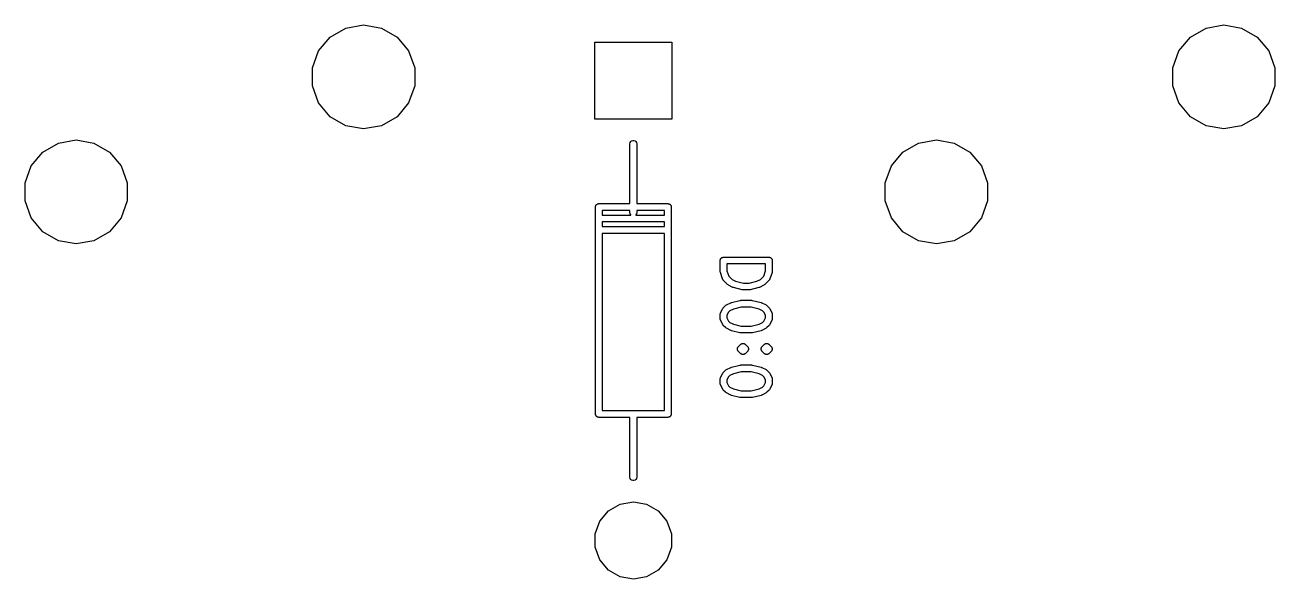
# Model space of a CAD drawing. Extents: x 17 to 273, y -105 to -8.
# Drawn here: x 17.06 to 44.67, y -104.01 to -91.77 of the extents above; entities that cross this region are included whole.
import ezdxf

# ---------------------------------------------------------------- set-up
doc = ezdxf.new("R2010")
doc.units = 0
doc.header["$MEASUREMENT"] = 0
doc.layers.add('BLACK', color=7, linetype='CONTINUOUS')

msp = doc.modelspace()

# ---------------------------------------------------------------- linework, layer by layer
at = {"layer": 'Black'}
for p, q in [((23.8025, -92.0411), (24.1476, -91.8418)), ((24.1476, -91.8418), (24.54, -91.7726)), ((24.54, -91.7726), (24.9324, -91.8418)), ((24.9324, -91.8418), (25.2775, -92.0411)), ((42.8025, -92.0411), (43.1476, -91.8418)), ((43.1476, -91.8418), (43.54, -91.7726)), ((43.54, -91.7726), (43.9324, -91.8418)), ((43.9324, -91.8418), (44.2775, -92.0411)), ((23.5464, -92.3463), (23.8025, -92.0411)), ((25.2775, -92.0411), (25.5336, -92.3463)), ((29.6478, -93.8501), (29.6478, -92.1509)), ((29.6478, -92.1509), (31.3471, -92.1509)), ((31.3471, -92.1509), (31.3471, -93.8501)), ((42.5464, -92.3463), (42.8025, -92.0411)), ((44.2775, -92.0411), (44.5336, -92.3463)), ((23.4101, -92.7208), (23.5464, -92.3463)), ((25.5336, -92.3463), (25.6699, -92.7208)), ((42.4101, -92.7208), (42.5464, -92.3463)), ((44.5336, -92.3463), (44.6699, -92.7208)), ((23.4101, -93.1192), (23.4101, -92.7208)), ((25.6699, -92.7208), (25.6699, -93.1192)), ((42.4101, -93.1192), (42.4101, -92.7208)), ((44.6699, -92.7208), (44.6699, -93.1192)), ((23.5464, -93.4937), (23.4101, -93.1192)), ((25.6699, -93.1192), (25.5336, -93.4937)), ((42.5464, -93.4937), (42.4101, -93.1192)), ((44.6699, -93.1192), (44.5336, -93.4937)), ((23.8025, -93.7989), (23.5464, -93.4937)), ((25.5336, -93.4937), (25.2775, -93.7989)), ((42.8025, -93.7989), (42.5464, -93.4937)), ((44.5336, -93.4937), (44.2775, -93.7989)), ((24.1476, -93.9982), (23.8025, -93.7989)), ((25.2775, -93.7989), (24.9324, -93.9982)), ((31.3471, -93.8501), (29.6478, -93.8501)), ((43.1476, -93.9982), (42.8025, -93.7989)), ((44.2775, -93.7989), (43.9324, -93.9982)), ((24.54, -94.0674), (24.1476, -93.9982)), ((24.9324, -93.9982), (24.54, -94.0674)), ((43.54, -94.0674), (43.1476, -93.9982)), ((43.9324, -93.9982), (43.54, -94.0674)), ((17.4525, -94.5811), (17.7976, -94.3818)), ((17.7976, -94.3818), (18.19, -94.3126)), ((18.19, -94.3126), (18.5824, -94.3818)), ((18.5824, -94.3818), (18.9275, -94.5811)), ((30.4225, -94.3975), (30.427, -94.3719)), ((30.4225, -95.7195), (30.4225, -94.3975)), ((30.427, -94.3719), (30.44, -94.3493)), ((30.44, -94.3493), (30.46, -94.3326)), ((30.46, -94.3326), (30.4844, -94.3237)), ((30.4844, -94.3237), (30.5105, -94.3237)), ((30.5105, -94.3237), (30.535, -94.3326)), ((30.535, -94.3326), (30.5549, -94.3493)), ((30.5549, -94.3493), (30.5679, -94.3719)), ((30.5679, -94.3719), (30.5725, -94.3975)), ((30.5725, -94.3975), (30.5725, -95.7195)), ((36.4525, -94.5811), (36.7976, -94.3818)), ((36.7976, -94.3818), (37.19, -94.3126)), ((37.19, -94.3126), (37.5824, -94.3818)), ((37.5824, -94.3818), (37.9275, -94.5811)), ((17.1964, -94.8863), (17.4525, -94.5811)), ((18.9275, -94.5811), (19.1836, -94.8863)), ((36.1964, -94.8863), (36.4525, -94.5811)), ((37.9275, -94.5811), (38.1836, -94.8863)), ((17.0601, -95.2608), (17.1964, -94.8863)), ((19.1836, -94.8863), (19.3199, -95.2608)), ((36.0601, -95.2608), (36.1964, -94.8863)), ((38.1836, -94.8863), (38.3199, -95.2608)), ((17.0601, -95.6592), (17.0601, -95.2608)), ((19.3199, -95.2608), (19.3199, -95.6592)), ((36.0601, -95.6592), (36.0601, -95.2608)), ((38.3199, -95.2608), (38.3199, -95.6592)), ((17.1964, -96.0337), (17.0601, -95.6592)), ((19.3199, -95.6592), (19.1836, -96.0337)), ((29.6605, -95.7945), (29.6616, -95.7881)), ((29.6605, -100.367), (29.6605, -95.7945)), ((29.6616, -95.7815), (29.6638, -95.7753)), ((29.6616, -95.7881), (29.6616, -95.7815)), ((29.6638, -95.7753), (29.665, -95.7689)), ((29.665, -95.7689), (29.6683, -95.7632)), ((29.6683, -95.7632), (29.6705, -95.757)), ((29.6705, -95.757), (29.6747, -95.752)), ((29.6747, -95.752), (29.678, -95.7463)), ((29.678, -95.7463), (29.683, -95.7421)), ((29.683, -95.7421), (29.6873, -95.7371)), ((29.6873, -95.7371), (29.6929, -95.7338)), ((29.6929, -95.7338), (29.698, -95.7296)), ((29.698, -95.7296), (29.7041, -95.7273)), ((29.7041, -95.7273), (29.7098, -95.724)), ((29.7098, -95.724), (29.7163, -95.7229)), ((29.7163, -95.7229), (29.7224, -95.7207)), ((29.7224, -95.7207), (29.729, -95.7207)), ((29.729, -95.7207), (29.7355, -95.7195)), ((29.7355, -95.7195), (30.4225, -95.7195)), ((30.5725, -95.7195), (31.2595, -95.7195)), ((31.2595, -95.7195), (31.2659, -95.7207)), ((31.2659, -95.7207), (31.2725, -95.7207)), ((31.2725, -95.7207), (31.2787, -95.7229)), ((31.2787, -95.7229), (31.2851, -95.724)), ((31.2851, -95.724), (31.2908, -95.7273)), ((31.2908, -95.7273), (31.297, -95.7296)), ((31.297, -95.7296), (31.302, -95.7338)), ((31.302, -95.7338), (31.3077, -95.7371)), ((31.3077, -95.7371), (31.3119, -95.7421)), ((31.3119, -95.7421), (31.3169, -95.7463)), ((31.3169, -95.7463), (31.3202, -95.752)), ((31.3202, -95.752), (31.3244, -95.757)), ((31.3244, -95.757), (31.3267, -95.7632)), ((31.3267, -95.7632), (31.3299, -95.7689)), ((31.3299, -95.7689), (31.3311, -95.7753)), ((31.3311, -95.7753), (31.3333, -95.7815)), ((31.3333, -95.7815), (31.3333, -95.7881)), ((31.3333, -95.7881), (31.3345, -95.7945)), ((31.3345, -95.7945), (31.3345, -100.367)), ((36.1964, -96.0337), (36.0601, -95.6592)), ((38.3199, -95.6592), (38.1836, -96.0337)), ((17.4525, -96.3389), (17.1964, -96.0337)), ((19.1836, -96.0337), (18.9275, -96.3389)), ((29.8105, -95.8695), (29.8105, -95.9735)), ((30.4225, -95.8695), (29.8105, -95.8695)), ((29.8105, -95.9735), (30.4445, -95.9735)), ((30.4225, -95.9215), (30.4225, -95.8695)), ((30.427, -95.9472), (30.4225, -95.9215)), ((30.44, -95.9697), (30.427, -95.9472)), ((30.4445, -95.9735), (30.44, -95.9697)), ((30.5549, -95.9697), (30.5504, -95.9735)), ((30.5504, -95.9735), (31.1845, -95.9735)), ((30.5679, -95.9472), (30.5549, -95.9697)), ((30.5725, -95.9215), (30.5679, -95.9472)), ((30.5725, -95.8695), (30.5725, -95.9215)), ((31.1845, -95.8695), (30.5725, -95.8695)), ((31.1845, -95.9735), (31.1845, -95.8695)), ((36.4525, -96.3389), (36.1964, -96.0337)), ((38.1836, -96.0337), (37.9275, -96.3389)), ((17.7976, -96.5382), (17.4525, -96.3389)), ((18.9275, -96.3389), (18.5824, -96.5382)), ((29.8105, -96.1235), (29.8105, -96.2275)), ((31.1845, -96.1235), (29.8105, -96.1235)), ((29.8105, -96.2275), (31.1845, -96.2275)), ((31.1845, -96.2275), (31.1845, -96.1235)), ((36.7976, -96.5382), (36.4525, -96.3389)), ((37.9275, -96.3389), (37.5824, -96.5382)), ((18.19, -96.6074), (17.7976, -96.5382)), ((18.5824, -96.5382), (18.19, -96.6074)), ((29.8105, -96.3775), (29.8105, -100.292)), ((31.1845, -96.3775), (29.8105, -96.3775)), ((31.1845, -100.292), (31.1845, -96.3775)), ((37.19, -96.6074), (36.7976, -96.5382)), ((37.5824, -96.5382), (37.19, -96.6074)), ((32.4585, -96.9109), (32.4642, -96.9077)), ((32.4642, -96.9077), (32.4706, -96.9065)), ((32.4706, -96.9065), (32.4768, -96.9043)), ((32.4768, -96.9043), (32.4834, -96.9043)), ((32.4834, -96.9043), (32.4898, -96.9031)), ((32.4898, -96.9031), (33.4898, -96.9031)), ((33.4898, -96.9031), (33.4963, -96.9043)), ((33.4963, -96.9043), (33.5029, -96.9043)), ((33.5029, -96.9043), (33.509, -96.9065)), ((33.509, -96.9065), (33.5155, -96.9077)), ((33.5155, -96.9077), (33.5212, -96.9109)), ((32.4148, -96.9781), (32.416, -96.9717)), ((32.4148, -97.2162), (32.4148, -96.9781)), ((32.416, -96.9651), (32.4182, -96.9589)), ((32.416, -96.9717), (32.416, -96.9651)), ((32.4182, -96.9589), (32.4194, -96.9525)), ((32.4194, -96.9525), (32.4226, -96.9468)), ((32.4226, -96.9468), (32.4249, -96.9406)), ((32.4249, -96.9406), (32.4291, -96.9356)), ((32.4291, -96.9356), (32.4324, -96.9299)), ((32.4324, -96.9299), (32.4374, -96.9257)), ((32.4374, -96.9257), (32.4416, -96.9207)), ((32.4416, -96.9207), (32.4473, -96.9174)), ((32.4473, -96.9174), (32.4523, -96.9132)), ((32.4523, -96.9132), (32.4585, -96.9109)), ((32.5648, -97.0531), (32.5648, -97.2041)), ((33.4148, -97.0531), (32.5648, -97.0531)), ((33.4148, -97.2041), (33.4148, -97.0531)), ((33.5212, -96.9109), (33.5273, -96.9132)), ((33.5273, -96.9132), (33.5324, -96.9174)), ((33.5324, -96.9174), (33.538, -96.9207)), ((33.538, -96.9207), (33.5423, -96.9257)), ((33.5423, -96.9257), (33.5473, -96.9299)), ((33.5473, -96.9299), (33.5506, -96.9356)), ((33.5506, -96.9356), (33.5548, -96.9406)), ((33.5548, -96.9406), (33.557, -96.9468)), ((33.557, -96.9468), (33.5603, -96.9525)), ((33.5603, -96.9525), (33.5615, -96.9589)), ((33.5615, -96.9589), (33.5637, -96.9651)), ((33.5637, -96.9651), (33.5637, -96.9717)), ((33.5637, -96.9717), (33.5648, -96.9781)), ((33.5648, -96.9781), (33.5648, -97.2162)), ((32.4169, -97.2281), (32.4148, -97.2162)), ((32.4187, -97.24), (32.4169, -97.2281)), ((32.4663, -97.3828), (32.4187, -97.24)), ((32.4684, -97.3866), (32.4663, -97.3828)), ((32.4695, -97.3908), (32.4684, -97.3866)), ((32.4745, -97.398), (32.4695, -97.3908)), ((32.4787, -97.4057), (32.4745, -97.398)), ((32.4819, -97.4086), (32.4787, -97.4057)), ((32.4844, -97.4121), (32.4819, -97.4086)), ((32.5797, -97.5074), (32.4844, -97.4121)), ((32.5648, -97.2041), (32.603, -97.3186)), ((32.603, -97.3186), (32.6771, -97.3927)), ((32.6771, -97.3927), (32.7541, -97.4312)), ((32.7541, -97.4312), (32.9276, -97.4746)), ((33.052, -97.4746), (33.2256, -97.4312)), ((33.2256, -97.4312), (33.3026, -97.3927)), ((33.3026, -97.3927), (33.3767, -97.3186)), ((33.3767, -97.3186), (33.4148, -97.2041)), ((33.4953, -97.4121), (33.4, -97.5074)), ((33.4977, -97.4086), (33.4953, -97.4121)), ((33.501, -97.4057), (33.4977, -97.4086)), ((33.5052, -97.398), (33.501, -97.4057)), ((33.5102, -97.3908), (33.5052, -97.398)), ((33.5113, -97.3866), (33.5102, -97.3908)), ((33.5134, -97.3828), (33.5113, -97.3866)), ((33.561, -97.24), (33.5134, -97.3828)), ((33.5628, -97.2281), (33.561, -97.24)), ((33.5648, -97.2162), (33.5628, -97.2281)), ((32.5895, -97.5143), (32.5797, -97.5074)), ((32.5992, -97.5214), (32.5895, -97.5143)), ((32.6944, -97.569), (32.5992, -97.5214)), ((32.7023, -97.5714), (32.6944, -97.569)), ((32.7097, -97.5747), (32.7023, -97.5714)), ((32.9002, -97.6223), (32.7097, -97.5747)), ((32.9094, -97.623), (32.9002, -97.6223)), ((32.9184, -97.6246), (32.9094, -97.623)), ((33.0613, -97.6246), (32.9184, -97.6246)), ((32.9276, -97.4746), (33.052, -97.4746)), ((33.0703, -97.623), (33.0613, -97.6246)), ((33.0795, -97.6223), (33.0703, -97.623)), ((33.2699, -97.5747), (33.0795, -97.6223)), ((33.2774, -97.5714), (33.2699, -97.5747)), ((33.2853, -97.569), (33.2774, -97.5714)), ((33.3805, -97.5214), (33.2853, -97.569)), ((33.3902, -97.5142), (33.3805, -97.5214)), ((33.4, -97.5074), (33.3902, -97.5142)), ((32.4844, -98.0203), (32.532, -97.9727)), ((32.532, -97.9727), (32.5419, -97.9658)), ((32.5419, -97.9658), (32.5515, -97.9587)), ((32.5515, -97.9587), (32.6468, -97.9111)), ((32.6468, -97.9111), (32.6546, -97.9087)), ((32.6546, -97.9087), (32.6621, -97.9054)), ((32.6621, -97.9054), (32.8526, -97.8578)), ((32.88, -98.0055), (32.7065, -98.0489)), ((32.8526, -97.8578), (32.8618, -97.8571)), ((32.8618, -97.8571), (32.8708, -97.8555)), ((32.8708, -97.8555), (33.1089, -97.8555)), ((33.0997, -98.0055), (32.88, -98.0055)), ((33.2732, -98.0489), (33.0997, -98.0055)), ((33.1089, -97.8555), (33.1179, -97.8571)), ((33.1179, -97.8571), (33.1271, -97.8578)), ((33.1271, -97.8578), (33.3176, -97.9054)), ((33.3176, -97.9054), (33.325, -97.9087)), ((33.325, -97.9087), (33.3329, -97.9111)), ((33.3329, -97.9111), (33.4281, -97.9587)), ((33.4281, -97.9587), (33.4378, -97.9658)), ((33.4378, -97.9658), (33.4476, -97.9727)), ((33.4476, -97.9727), (33.4953, -98.0203)), ((32.4148, -98.1686), (32.4156, -98.1644)), ((32.4148, -98.2639), (32.4148, -98.1686)), ((32.4156, -98.2681), (32.4148, -98.2639)), ((32.4153, -98.16), (32.4178, -98.1516)), ((32.4156, -98.1644), (32.4153, -98.16)), ((32.4153, -98.2724), (32.4156, -98.2681)), ((32.4178, -98.2808), (32.4153, -98.2724)), ((32.4178, -98.1516), (32.4194, -98.143)), ((32.4194, -98.2895), (32.4178, -98.2808)), ((32.4194, -98.143), (32.4215, -98.1392)), ((32.4215, -98.2933), (32.4194, -98.2895)), ((32.4215, -98.1392), (32.4228, -98.1351)), ((32.4228, -98.1351), (32.4704, -98.0398)), ((32.4704, -98.0398), (32.4775, -98.0302)), ((32.4775, -98.0302), (32.4844, -98.0203)), ((32.5991, -98.1178), (32.5648, -98.1863)), ((32.5648, -98.1863), (32.5648, -98.2461)), ((32.5648, -98.2461), (32.5991, -98.3147)), ((32.6295, -98.0874), (32.5991, -98.1178)), ((32.7065, -98.0489), (32.6295, -98.0874)), ((33.3502, -98.0874), (33.2732, -98.0489)), ((33.3806, -98.1178), (33.3502, -98.0874)), ((33.4148, -98.1863), (33.3806, -98.1178)), ((33.3806, -98.3147), (33.4148, -98.2461)), ((33.4148, -98.2461), (33.4148, -98.1863)), ((33.4953, -98.0203), (33.5021, -98.0302)), ((33.5021, -98.0302), (33.5093, -98.0398)), ((33.5093, -98.0398), (33.5569, -98.1351)), ((33.5569, -98.1351), (33.5582, -98.1392)), ((33.5582, -98.1392), (33.5603, -98.143)), ((33.5603, -98.2895), (33.5582, -98.2933)), ((33.5603, -98.143), (33.5618, -98.1516)), ((33.5618, -98.2809), (33.5603, -98.2895)), ((33.5618, -98.1516), (33.5643, -98.16)), ((33.5643, -98.2724), (33.5618, -98.2809)), ((33.5643, -98.16), (33.5641, -98.1644)), ((33.5641, -98.1644), (33.5648, -98.1686)), ((33.5648, -98.2639), (33.5641, -98.2681)), ((33.5641, -98.2681), (33.5643, -98.2724)), ((33.5648, -98.1686), (33.5648, -98.2639)), ((32.4228, -98.2974), (32.4215, -98.2933)), ((32.4704, -98.3926), (32.4228, -98.2974)), ((32.4775, -98.4023), (32.4704, -98.3926)), ((32.4844, -98.4121), (32.4775, -98.4023)), ((32.532, -98.4597), (32.4844, -98.4121)), ((32.5419, -98.4666), (32.532, -98.4597)), ((32.5515, -98.4738), (32.5419, -98.4666)), ((32.6468, -98.5214), (32.5515, -98.4738)), ((32.5991, -98.3147), (32.6295, -98.3451)), ((32.6295, -98.3451), (32.7065, -98.3836)), ((32.6546, -98.5237), (32.6468, -98.5214)), ((32.6621, -98.5271), (32.6546, -98.5237)), ((32.8526, -98.5747), (32.6621, -98.5271)), ((32.7065, -98.3836), (32.88, -98.4269)), ((32.88, -98.4269), (33.0997, -98.4269)), ((33.0997, -98.4269), (33.2732, -98.3836)), ((33.3176, -98.5271), (33.1271, -98.5747)), ((33.2732, -98.3836), (33.3502, -98.3451)), ((33.325, -98.5237), (33.3176, -98.5271)), ((33.3329, -98.5214), (33.325, -98.5237)), ((33.4281, -98.4738), (33.3329, -98.5214)), ((33.3502, -98.3451), (33.3806, -98.3147)), ((33.4378, -98.4666), (33.4281, -98.4738)), ((33.4476, -98.4597), (33.4378, -98.4666)), ((33.4953, -98.4121), (33.4476, -98.4597)), ((33.5021, -98.4023), (33.4953, -98.4121)), ((33.5093, -98.3926), (33.5021, -98.4023)), ((33.5569, -98.2974), (33.5093, -98.3926)), ((33.5582, -98.2933), (33.5569, -98.2974)), ((32.8178, -98.8775), (32.8654, -98.8299)), ((32.8618, -98.5754), (32.8526, -98.5747)), ((32.8708, -98.5769), (32.8618, -98.5754)), ((32.8654, -98.8299), (32.8708, -98.8261)), ((33.1089, -98.5769), (32.8708, -98.5769)), ((32.8708, -98.8261), (32.8754, -98.8215)), ((32.8754, -98.8215), (32.8813, -98.8187)), ((32.8813, -98.8187), (32.8867, -98.8149)), ((32.8867, -98.8149), (32.893, -98.8132)), ((32.893, -98.8132), (32.899, -98.8105)), ((32.899, -98.8105), (32.9055, -98.8099)), ((32.9055, -98.8099), (32.9119, -98.8082)), ((32.9119, -98.8082), (32.9184, -98.8088)), ((32.9184, -98.8088), (32.9249, -98.8082)), ((32.9249, -98.8082), (32.9313, -98.8099)), ((32.9313, -98.8099), (32.9378, -98.8105)), ((32.9378, -98.8105), (32.9438, -98.8132)), ((32.9438, -98.8132), (32.9501, -98.8149)), ((32.9501, -98.8149), (32.9555, -98.8187)), ((32.9555, -98.8187), (32.9614, -98.8215)), ((32.9614, -98.8215), (32.9661, -98.8261)), ((32.9661, -98.8261), (32.9714, -98.8299)), ((32.9714, -98.8299), (33.0191, -98.8775)), ((33.1179, -98.5754), (33.1089, -98.5769)), ((33.1271, -98.5747), (33.1179, -98.5754)), ((33.3416, -98.8775), (33.3892, -98.8299)), ((33.3892, -98.8299), (33.3946, -98.8261)), ((33.3946, -98.8261), (33.3992, -98.8215)), ((33.3992, -98.8215), (33.4052, -98.8187)), ((33.4052, -98.8187), (33.4105, -98.8149)), ((33.4105, -98.8149), (33.4169, -98.8132)), ((33.4169, -98.8132), (33.4228, -98.8105)), ((33.4228, -98.8105), (33.4294, -98.8099)), ((33.4294, -98.8099), (33.4357, -98.8082)), ((33.4357, -98.8082), (33.4422, -98.8088)), ((33.4422, -98.8088), (33.4488, -98.8082)), ((33.4488, -98.8082), (33.4551, -98.8099)), ((33.4551, -98.8099), (33.4616, -98.8105)), ((33.4616, -98.8105), (33.4676, -98.8132)), ((33.4676, -98.8132), (33.4739, -98.8149)), ((33.4739, -98.8149), (33.4793, -98.8187)), ((33.4793, -98.8187), (33.4852, -98.8215)), ((33.4852, -98.8215), (33.4899, -98.8261)), ((33.4899, -98.8261), (33.4953, -98.8299)), ((33.4953, -98.8299), (33.5429, -98.8775)), ((32.7961, -98.924), (32.7969, -98.9208)), ((32.7967, -98.9305), (32.7961, -98.924)), ((32.7961, -98.9371), (32.7967, -98.9305)), ((32.7969, -98.9402), (32.7961, -98.9371)), ((32.7969, -98.9175), (32.7981, -98.9144)), ((32.7969, -98.9208), (32.7969, -98.9175)), ((32.7969, -98.9435), (32.7969, -98.9402)), ((32.7981, -98.9466), (32.7969, -98.9435)), ((32.7981, -98.9144), (32.7983, -98.9111)), ((32.7983, -98.9499), (32.7981, -98.9466)), ((32.7983, -98.9111), (32.8011, -98.9052)), ((32.8011, -98.9559), (32.7983, -98.9499)), ((32.8011, -98.9052), (32.8028, -98.8988)), ((32.8028, -98.9622), (32.8011, -98.9559)), ((32.8028, -98.8988), (32.8047, -98.8961)), ((32.8047, -98.9649), (32.8028, -98.9622)), ((32.8047, -98.8961), (32.8058, -98.893)), ((32.8058, -98.968), (32.8047, -98.9649)), ((32.8058, -98.893), (32.808, -98.8905)), ((32.808, -98.9705), (32.8058, -98.968)), ((32.808, -98.8905), (32.8094, -98.8875)), ((32.8094, -98.9735), (32.808, -98.9705)), ((32.8094, -98.8875), (32.814, -98.8829)), ((32.814, -98.9782), (32.8094, -98.9735)), ((32.814, -98.8829), (32.8178, -98.8775)), ((32.8178, -98.9836), (32.814, -98.9782)), ((32.8654, -99.0312), (32.8178, -98.9836)), ((32.8708, -99.0349), (32.8654, -99.0312)), ((32.8754, -99.0396), (32.8708, -99.0349)), ((32.8813, -99.0423), (32.8754, -99.0396)), ((32.8867, -99.0461), (32.8813, -99.0423)), ((32.893, -99.0478), (32.8867, -99.0461)), ((32.899, -99.0506), (32.893, -99.0478)), ((32.9055, -99.0512), (32.899, -99.0506)), ((32.9119, -99.0529), (32.9055, -99.0512)), ((32.9184, -99.0523), (32.9119, -99.0529)), ((32.9249, -99.0529), (32.9184, -99.0523)), ((32.9313, -99.0512), (32.9249, -99.0529)), ((32.9378, -99.0506), (32.9313, -99.0512)), ((32.9438, -99.0478), (32.9378, -99.0506)), ((32.9501, -99.0461), (32.9438, -99.0478)), ((32.9555, -99.0423), (32.9501, -99.0461)), ((32.9614, -99.0396), (32.9555, -99.0423)), ((32.9661, -99.0349), (32.9614, -99.0396)), ((32.9714, -99.0312), (32.9661, -99.0349)), ((33.0191, -98.9836), (32.9714, -99.0312)), ((33.0191, -98.8775), (33.0228, -98.8829)), ((33.0228, -98.9782), (33.0191, -98.9836)), ((33.0228, -98.8829), (33.0275, -98.8875)), ((33.0275, -98.9735), (33.0228, -98.9782)), ((33.0275, -98.8875), (33.0289, -98.8905)), ((33.0289, -98.9705), (33.0275, -98.9735)), ((33.0289, -98.8905), (33.031, -98.893)), ((33.031, -98.968), (33.0289, -98.9705)), ((33.031, -98.893), (33.0321, -98.8961)), ((33.0321, -98.9649), (33.031, -98.968)), ((33.0321, -98.8961), (33.034, -98.8988)), ((33.034, -98.9622), (33.0321, -98.9649)), ((33.034, -98.8988), (33.0357, -98.9052)), ((33.0357, -98.9559), (33.034, -98.9622)), ((33.0357, -98.9052), (33.0385, -98.9111)), ((33.0385, -98.9499), (33.0357, -98.9559)), ((33.0385, -98.9111), (33.0388, -98.9144)), ((33.0388, -98.9466), (33.0385, -98.9499)), ((33.0388, -98.9144), (33.0399, -98.9175)), ((33.0399, -98.9435), (33.0388, -98.9466)), ((33.0399, -98.9175), (33.0399, -98.9208)), ((33.0399, -98.9208), (33.0407, -98.924)), ((33.0407, -98.9371), (33.0399, -98.9402)), ((33.0399, -98.9402), (33.0399, -98.9435)), ((33.0407, -98.924), (33.0402, -98.9305)), ((33.0402, -98.9305), (33.0407, -98.9371)), ((33.3199, -98.924), (33.3207, -98.9208)), ((33.3205, -98.9305), (33.3199, -98.924)), ((33.3199, -98.9371), (33.3205, -98.9305)), ((33.3207, -98.9402), (33.3199, -98.9371)), ((33.3207, -98.9175), (33.3219, -98.9144)), ((33.3207, -98.9208), (33.3207, -98.9175)), ((33.3207, -98.9435), (33.3207, -98.9402)), ((33.3219, -98.9466), (33.3207, -98.9435)), ((33.3219, -98.9144), (33.3222, -98.9111)), ((33.3222, -98.9499), (33.3219, -98.9466)), ((33.3222, -98.9111), (33.3249, -98.9052)), ((33.3249, -98.9559), (33.3222, -98.9499)), ((33.3249, -98.9052), (33.3266, -98.8988)), ((33.3266, -98.9622), (33.3249, -98.9559)), ((33.3266, -98.8988), (33.3285, -98.8961)), ((33.3285, -98.9649), (33.3266, -98.9622)), ((33.3285, -98.8961), (33.3297, -98.893)), ((33.3297, -98.968), (33.3285, -98.9649)), ((33.3297, -98.893), (33.3318, -98.8905)), ((33.3318, -98.9705), (33.3297, -98.968)), ((33.3318, -98.8905), (33.3332, -98.8875)), ((33.3332, -98.9735), (33.3318, -98.9705)), ((33.3332, -98.8875), (33.3378, -98.8829)), ((33.3378, -98.9782), (33.3332, -98.9735)), ((33.3378, -98.8829), (33.3416, -98.8775)), ((33.3416, -98.9836), (33.3378, -98.9782)), ((33.3892, -99.0312), (33.3416, -98.9836)), ((33.3946, -99.0349), (33.3892, -99.0312)), ((33.3992, -99.0396), (33.3946, -99.0349)), ((33.4052, -99.0423), (33.3992, -99.0396)), ((33.4105, -99.0461), (33.4052, -99.0423)), ((33.4169, -99.0478), (33.4105, -99.0461)), ((33.4228, -99.0506), (33.4169, -99.0478)), ((33.4294, -99.0512), (33.4228, -99.0506)), ((33.4357, -99.0529), (33.4294, -99.0512)), ((33.4422, -99.0523), (33.4357, -99.0529)), ((33.4488, -99.0529), (33.4422, -99.0523)), ((33.4551, -99.0512), (33.4488, -99.0529)), ((33.4616, -99.0506), (33.4551, -99.0512)), ((33.4676, -99.0478), (33.4616, -99.0506)), ((33.4739, -99.0461), (33.4676, -99.0478)), ((33.4793, -99.0423), (33.4739, -99.0461)), ((33.4852, -99.0396), (33.4793, -99.0423)), ((33.4899, -99.0349), (33.4852, -99.0396)), ((33.4953, -99.0312), (33.4899, -99.0349)), ((33.5429, -98.9836), (33.4953, -99.0312)), ((33.5429, -98.8775), (33.5466, -98.8829)), ((33.5466, -98.9782), (33.5429, -98.9836)), ((33.5466, -98.8829), (33.5513, -98.8875)), ((33.5513, -98.9735), (33.5466, -98.9782)), ((33.5513, -98.8875), (33.5527, -98.8905)), ((33.5527, -98.9705), (33.5513, -98.9735)), ((33.5527, -98.8905), (33.5548, -98.893)), ((33.5548, -98.968), (33.5527, -98.9705)), ((33.5548, -98.893), (33.5559, -98.8961)), ((33.5559, -98.9649), (33.5548, -98.968)), ((33.5559, -98.8961), (33.5578, -98.8988)), ((33.5578, -98.9622), (33.5559, -98.9649)), ((33.5578, -98.8988), (33.5595, -98.9052)), ((33.5595, -98.9559), (33.5578, -98.9622)), ((33.5595, -98.9052), (33.5623, -98.9111)), ((33.5623, -98.9499), (33.5595, -98.9559)), ((33.5623, -98.9111), (33.5626, -98.9144)), ((33.5626, -98.9466), (33.5623, -98.9499)), ((33.5626, -98.9144), (33.5637, -98.9175)), ((33.5637, -98.9435), (33.5626, -98.9466)), ((33.5637, -98.9175), (33.5637, -98.9208)), ((33.5637, -98.9208), (33.5646, -98.924)), ((33.5646, -98.9371), (33.5637, -98.9402)), ((33.5637, -98.9402), (33.5637, -98.9435)), ((33.5646, -98.924), (33.564, -98.9305)), ((33.564, -98.9305), (33.5646, -98.9371)), ((32.532, -99.4013), (32.5419, -99.3944)), ((32.5419, -99.3944), (32.5515, -99.3872)), ((32.5515, -99.3872), (32.6468, -99.3396)), ((32.6468, -99.3396), (32.6546, -99.3373)), ((32.6546, -99.3373), (32.6621, -99.3339)), ((32.6621, -99.3339), (32.8526, -99.2863)), ((32.8526, -99.2863), (32.8618, -99.2857)), ((32.8618, -99.2857), (32.8708, -99.2841)), ((32.8708, -99.2841), (33.1089, -99.2841)), ((33.1089, -99.2841), (33.1179, -99.2857)), ((33.1179, -99.2857), (33.1271, -99.2863)), ((33.1271, -99.2863), (33.3176, -99.3339)), ((33.3176, -99.3339), (33.325, -99.3373)), ((33.325, -99.3373), (33.3329, -99.3396)), ((33.3329, -99.3396), (33.4281, -99.3872)), ((33.4281, -99.3872), (33.4378, -99.3944)), ((33.4378, -99.3944), (33.4476, -99.4013)), ((32.4148, -99.5972), (32.4156, -99.5929)), ((32.4148, -99.6924), (32.4148, -99.5972)), ((32.4153, -99.5886), (32.4178, -99.5802)), ((32.4156, -99.5929), (32.4153, -99.5886)), ((32.4178, -99.5802), (32.4194, -99.5715)), ((32.4194, -99.5715), (32.4215, -99.5678)), ((32.4215, -99.5678), (32.4228, -99.5636)), ((32.4228, -99.5636), (32.4704, -99.4684)), ((32.4704, -99.4684), (32.4775, -99.4587)), ((32.4775, -99.4587), (32.4844, -99.4489)), ((32.4844, -99.4489), (32.532, -99.4013)), ((32.5991, -99.5464), (32.5648, -99.6149)), ((32.5648, -99.6149), (32.5648, -99.6747)), ((32.6295, -99.516), (32.5991, -99.5464)), ((32.7065, -99.4775), (32.6295, -99.516)), ((32.88, -99.4341), (32.7065, -99.4775)), ((33.0997, -99.4341), (32.88, -99.4341)), ((33.2732, -99.4775), (33.0997, -99.4341)), ((33.3502, -99.516), (33.2732, -99.4775)), ((33.3806, -99.5464), (33.3502, -99.516)), ((33.4148, -99.6149), (33.3806, -99.5464)), ((33.4148, -99.6747), (33.4148, -99.6149)), ((33.4476, -99.4013), (33.4953, -99.4489)), ((33.4953, -99.4489), (33.5021, -99.4587)), ((33.5021, -99.4587), (33.5093, -99.4684)), ((33.5093, -99.4684), (33.5569, -99.5636)), ((33.5569, -99.5636), (33.5582, -99.5678)), ((33.5582, -99.5678), (33.5603, -99.5715)), ((33.5603, -99.5715), (33.5618, -99.5802)), ((33.5618, -99.5802), (33.5643, -99.5886)), ((33.5643, -99.5886), (33.5641, -99.5929)), ((33.5641, -99.5929), (33.5648, -99.5972)), ((33.5648, -99.5972), (33.5648, -99.6924)), ((32.4156, -99.6967), (32.4148, -99.6924)), ((32.4153, -99.701), (32.4156, -99.6967)), ((32.4178, -99.7094), (32.4153, -99.701)), ((32.4194, -99.7181), (32.4178, -99.7094)), ((32.4215, -99.7218), (32.4194, -99.7181)), ((32.4228, -99.726), (32.4215, -99.7218)), ((32.4704, -99.8212), (32.4228, -99.726)), ((32.4775, -99.8309), (32.4704, -99.8212)), ((32.4844, -99.8407), (32.4775, -99.8309)), ((32.532, -99.8883), (32.4844, -99.8407)), ((32.5419, -99.8952), (32.532, -99.8883)), ((32.5515, -99.9024), (32.5419, -99.8952)), ((32.6468, -99.95), (32.5515, -99.9024)), ((32.5648, -99.6747), (32.5991, -99.7432)), ((32.5991, -99.7432), (32.6295, -99.7736)), ((32.6295, -99.7736), (32.7065, -99.8121)), ((32.7065, -99.8121), (32.88, -99.8555)), ((32.88, -99.8555), (33.0997, -99.8555)), ((33.0997, -99.8555), (33.2732, -99.8121)), ((33.2732, -99.8121), (33.3502, -99.7736)), ((33.4281, -99.9024), (33.3329, -99.95)), ((33.3502, -99.7736), (33.3806, -99.7432)), ((33.3806, -99.7432), (33.4148, -99.6747)), ((33.4378, -99.8952), (33.4281, -99.9024)), ((33.4476, -99.8883), (33.4378, -99.8952)), ((33.4953, -99.8407), (33.4476, -99.8883)), ((33.5021, -99.8309), (33.4953, -99.8407)), ((33.5093, -99.8212), (33.5021, -99.8309)), ((33.5569, -99.726), (33.5093, -99.8212)), ((33.5582, -99.7218), (33.5569, -99.726)), ((33.5603, -99.7181), (33.5582, -99.7218)), ((33.5618, -99.7094), (33.5603, -99.7181)), ((33.5643, -99.701), (33.5618, -99.7094)), ((33.5648, -99.6924), (33.5641, -99.6967)), ((33.5641, -99.6967), (33.5643, -99.701)), ((32.6546, -99.9523), (32.6468, -99.95)), ((32.6621, -99.9557), (32.6546, -99.9523)), ((32.8526, -100.003), (32.6621, -99.9557)), ((32.8618, -100.004), (32.8526, -100.003)), ((32.8708, -100.006), (32.8618, -100.004)), ((33.1089, -100.006), (32.8708, -100.006)), ((33.1179, -100.004), (33.1089, -100.006)), ((33.1271, -100.003), (33.1179, -100.004)), ((33.3176, -99.9557), (33.1271, -100.003)), ((33.325, -99.9523), (33.3176, -99.9557)), ((33.3329, -99.95), (33.325, -99.9523)), ((29.6616, -100.373), (29.6605, -100.367)), ((29.6616, -100.38), (29.6616, -100.373)), ((29.6638, -100.386), (29.6616, -100.38)), ((29.665, -100.392), (29.6638, -100.386)), ((29.6683, -100.398), (29.665, -100.392)), ((29.6705, -100.404), (29.6683, -100.398)), ((29.6747, -100.409), (29.6705, -100.404)), ((29.678, -100.415), (29.6747, -100.409)), ((29.683, -100.419), (29.678, -100.415)), ((29.6873, -100.424), (29.683, -100.419)), ((29.6929, -100.427), (29.6873, -100.424)), ((29.698, -100.431), (29.6929, -100.427)), ((29.7041, -100.434), (29.698, -100.431)), ((29.7098, -100.437), (29.7041, -100.434)), ((29.7163, -100.438), (29.7098, -100.437)), ((29.7224, -100.44), (29.7163, -100.438)), ((29.729, -100.44), (29.7224, -100.44)), ((29.7355, -100.442), (29.729, -100.44)), ((30.4225, -100.442), (29.7355, -100.442)), ((29.8105, -100.292), (31.1845, -100.292)), ((30.4225, -101.764), (30.4225, -100.442)), ((31.2595, -100.442), (30.5725, -100.442)), ((30.5725, -100.442), (30.5725, -101.764)), ((31.2659, -100.44), (31.2595, -100.442)), ((31.2725, -100.44), (31.2659, -100.44)), ((31.2787, -100.438), (31.2725, -100.44)), ((31.2851, -100.437), (31.2787, -100.438)), ((31.2908, -100.434), (31.2851, -100.437)), ((31.297, -100.431), (31.2908, -100.434)), ((31.302, -100.427), (31.297, -100.431)), ((31.3077, -100.424), (31.302, -100.427)), ((31.3119, -100.419), (31.3077, -100.424)), ((31.3169, -100.415), (31.3119, -100.419)), ((31.3202, -100.409), (31.3169, -100.415)), ((31.3244, -100.404), (31.3202, -100.409)), ((31.3267, -100.398), (31.3244, -100.404)), ((31.3299, -100.392), (31.3267, -100.398)), ((31.3311, -100.386), (31.3299, -100.392)), ((31.3333, -100.38), (31.3311, -100.386)), ((31.3345, -100.367), (31.3333, -100.373)), ((31.3333, -100.373), (31.3333, -100.38)), ((30.427, -101.789), (30.4225, -101.764)), ((30.44, -101.812), (30.427, -101.789)), ((30.46, -101.828), (30.44, -101.812)), ((30.4844, -101.837), (30.46, -101.828)), ((30.5105, -101.837), (30.4844, -101.837)), ((30.535, -101.828), (30.5105, -101.837)), ((30.5549, -101.812), (30.535, -101.828)), ((30.5679, -101.789), (30.5549, -101.812)), ((30.5725, -101.764), (30.5679, -101.789)), ((29.9492, -102.507), (30.2058, -102.359)), ((30.2058, -102.359), (30.4975, -102.308)), ((30.4975, -102.308), (30.7892, -102.359)), ((30.7892, -102.359), (31.0457, -102.507)), ((29.7588, -102.734), (29.9492, -102.507)), ((31.0457, -102.507), (31.2361, -102.734)), ((29.6575, -103.012), (29.7588, -102.734)), ((31.2361, -102.734), (31.3374, -103.012)), ((29.6575, -103.309), (29.6575, -103.012)), ((31.3374, -103.012), (31.3374, -103.309)), ((29.7588, -103.587), (29.6575, -103.309)), ((31.3374, -103.309), (31.2361, -103.587)), ((29.9492, -103.814), (29.7588, -103.587)), ((31.2361, -103.587), (31.0457, -103.814)), ((30.2058, -103.962), (29.9492, -103.814)), ((30.4975, -104.013), (30.2058, -103.962)), ((30.7892, -103.962), (30.4975, -104.013)), ((31.0457, -103.814), (30.7892, -103.962))]:
    msp.add_line(p, q, dxfattribs=at)

doc.saveas('drawing.dxf')
